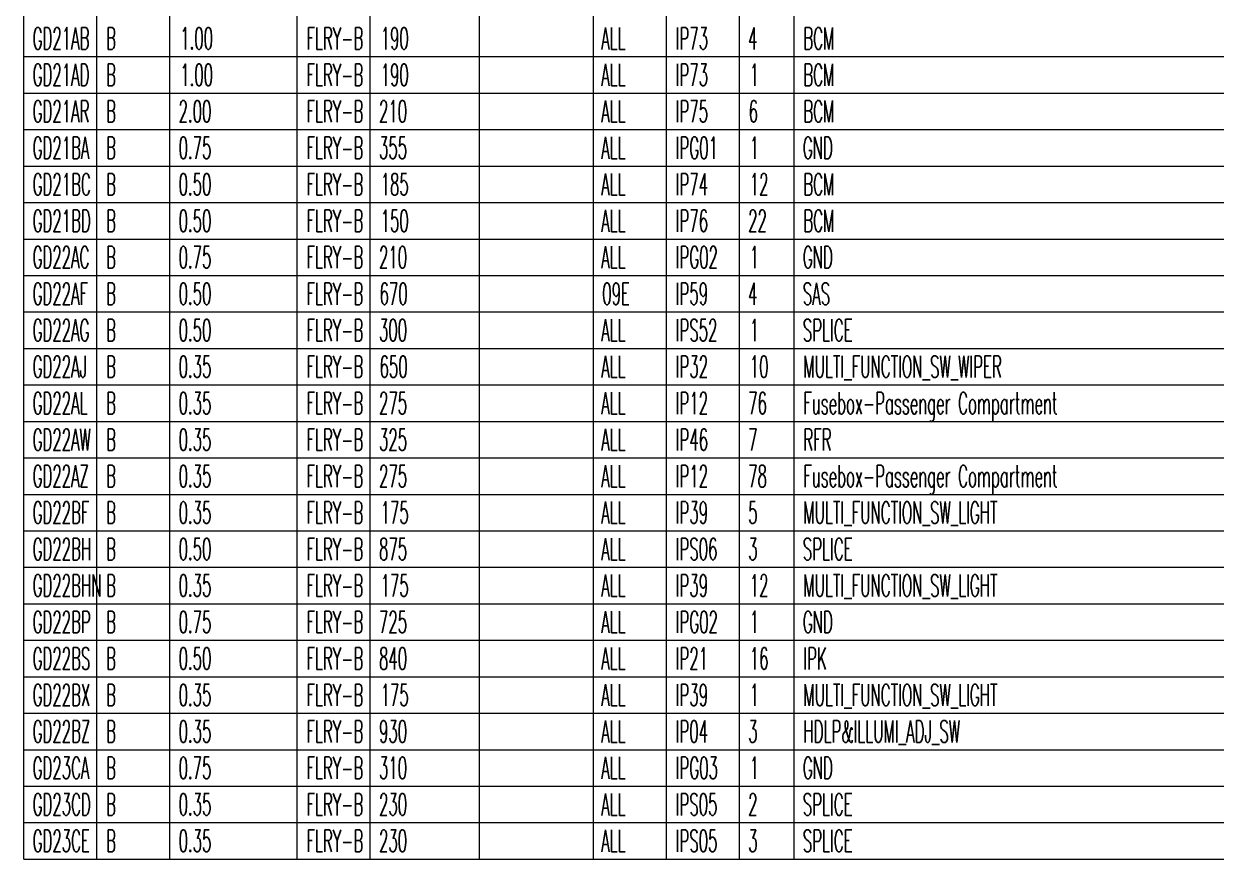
# Model space of a CAD drawing. Header units: inches. Extents: x 47316 to 59086, y 3141 to 11743.
# Drawn here: x 55427.8 to 55591.2, y 8425.2 to 8539.7 of the extents above; entities that cross this region are included whole.
import ezdxf

# ---------------------------------------------------------------- set-up
doc = ezdxf.new("R2010")
doc.units = ezdxf.units.IN
doc.header["$MEASUREMENT"] = 0
doc.styles.get("Standard").update_dxf_attribs({"font": ''})
doc.styles.get('Standard').set_extended_font_data('SimSun')

msp = doc.modelspace()

# ---------------------------------------------------------------- linework, layer by layer
at = {"color": 0, "linetype": 'Continuous', "lineweight": 15}
for p, q in [((55427.8, 8425.24), (55427.8, 8930.24)), ((55437.8, 8425.24), (55437.8, 8930.24)), ((55447.8, 8425.24), (55447.8, 8930.24)), ((55465.27, 8425.24), (55465.27, 8930.24)), ((55475.27, 8425.24), (55475.27, 8930.24)), ((55490.27, 8425.24), (55490.27, 8930.24)), ((55505.87, 8425.24), (55505.87, 8930.24)), ((55515.87, 8425.24), (55515.87, 8930.24)), ((55525.87, 8425.24), (55525.87, 8930.24)), ((55533.37, 8425.24), (55533.37, 8930.24)), ((55427.8, 8535.24), (55754.65, 8535.24)), ((55427.8, 8530.24), (55754.65, 8530.24)), ((55427.8, 8525.24), (55754.65, 8525.24)), ((55427.8, 8520.24), (55754.65, 8520.24)), ((55427.8, 8515.24), (55754.65, 8515.24)), ((55427.8, 8510.24), (55754.65, 8510.24)), ((55427.8, 8505.24), (55754.65, 8505.24)), ((55427.8, 8500.24), (55754.65, 8500.24)), ((55427.8, 8495.24), (55754.65, 8495.24)), ((55427.8, 8490.24), (55754.65, 8490.24)), ((55427.8, 8485.24), (55754.65, 8485.24)), ((55427.8, 8480.24), (55754.65, 8480.24)), ((55427.8, 8475.24), (55754.65, 8475.24)), ((55427.8, 8470.24), (55754.65, 8470.24)), ((55427.8, 8465.24), (55754.65, 8465.24)), ((55427.8, 8460.24), (55754.65, 8460.24)), ((55427.8, 8455.24), (55754.65, 8455.24)), ((55427.8, 8450.24), (55754.65, 8450.24)), ((55427.8, 8445.24), (55754.65, 8445.24)), ((55427.8, 8440.24), (55754.65, 8440.24)), ((55427.8, 8435.24), (55754.65, 8435.24)), ((55427.8, 8430.24), (55754.65, 8430.24)), ((55427.8, 8425.24), (55754.65, 8425.24))]:
    msp.add_line(p, q, dxfattribs=at)

# ---------------------------------------------------------------- texts
at = {"color": 7, "linetype": 'Continuous', "lineweight": 15, "char_height": 3, "attachment_point": 1}
for s, insert, width in [('\\Fromans.shx;\\W0.5000000000;\\T1.0000000000;\\o\\lGD21AB', (55429.01, 8539.24), 8.6429), ('\\Fromans.shx;\\W0.5000000000;\\T1.0000000000;\\o\\lB', (55439.08, 8539.24), 1.5), ('\\Fromans.shx;\\W0.5000000000;\\T1.0000000000;\\o\\l1.00', (55449.23, 8539.24), 5), ('\\Fromans.shx;\\W0.5000000000;\\T1.0000000000;\\o\\lFLRY-B', (55466.55, 8539.24), 8.6429), ('\\Fromans.shx;\\W0.5000000000;\\T1.0000000000;\\o\\l190', (55476.7, 8539.24), 4.2857), ('\\Fromans.shx;\\W0.5000000000;\\T1.0000000000;\\o\\lALL', (55506.94, 8539.24), 3.7143), ('\\Fromans.shx;\\W0.5000000000;\\T1.0000000000;\\o\\lIP73', (55517.15, 8539.24), 4.9286), ('\\Fromans.shx;\\W0.5000000000;\\T1.0000000000;\\o\\l4', (55527.08, 8539.24), 1.4286), ('\\Fromans.shx;\\W0.5000000000;\\T1.0000000000;\\o\\lBCM', (55534.65, 8539.24), 4.7143), ('\\Fromans.shx;\\W0.5000000000;\\T1.0000000000;\\o\\lGD21AD', (55429.01, 8534.24), 8.6429), ('\\Fromans.shx;\\W0.5000000000;\\T1.0000000000;\\o\\lB', (55439.08, 8534.24), 1.5), ('\\Fromans.shx;\\W0.5000000000;\\T1.0000000000;\\o\\l1.00', (55449.23, 8534.24), 5), ('\\Fromans.shx;\\W0.5000000000;\\T1.0000000000;\\o\\lFLRY-B', (55466.55, 8534.24), 8.6429), ('\\Fromans.shx;\\W0.5000000000;\\T1.0000000000;\\o\\l190', (55476.7, 8534.24), 4.2857), ('\\Fromans.shx;\\W0.5000000000;\\T1.0000000000;\\o\\lALL', (55506.94, 8534.24), 3.7143), ('\\Fromans.shx;\\W0.5000000000;\\T1.0000000000;\\o\\lIP73', (55517.15, 8534.24), 4.9286), ('\\Fromans.shx;\\W0.5000000000;\\T1.0000000000;\\o\\l1', (55527.3, 8534.24), 1.4286), ('\\Fromans.shx;\\W0.5000000000;\\T1.0000000000;\\o\\lBCM', (55534.65, 8534.24), 4.7143), ('\\Fromans.shx;\\W0.5000000000;\\T1.0000000000;\\o\\lGD21AR', (55429.01, 8529.24), 8.6429), ('\\Fromans.shx;\\W0.5000000000;\\T1.0000000000;\\o\\lB', (55439.08, 8529.24), 1.5), ('\\Fromans.shx;\\W0.5000000000;\\T1.0000000000;\\o\\l2.00', (55449.01, 8529.24), 5), ('\\Fromans.shx;\\W0.5000000000;\\T1.0000000000;\\o\\lFLRY-B', (55466.55, 8529.24), 8.6429), ('\\Fromans.shx;\\W0.5000000000;\\T1.0000000000;\\o\\l210', (55476.48, 8529.24), 4.2857), ('\\Fromans.shx;\\W0.5000000000;\\T1.0000000000;\\o\\lALL', (55506.94, 8529.24), 3.7143), ('\\Fromans.shx;\\W0.5000000000;\\T1.0000000000;\\o\\lIP75', (55517.15, 8529.24), 4.9286), ('\\Fromans.shx;\\W0.5000000000;\\T1.0000000000;\\o\\l6', (55527.15, 8529.24), 1.4286), ('\\Fromans.shx;\\W0.5000000000;\\T1.0000000000;\\o\\lBCM', (55534.65, 8529.24), 4.7143), ('\\Fromans.shx;\\W0.5000000000;\\T1.0000000000;\\o\\lGD21BA', (55429.01, 8524.24), 8.6429), ('\\Fromans.shx;\\W0.5000000000;\\T1.0000000000;\\o\\lB', (55439.08, 8524.24), 1.5), ('\\Fromans.shx;\\W0.5000000000;\\T1.0000000000;\\o\\l0.75', (55449.01, 8524.24), 5), ('\\Fromans.shx;\\W0.5000000000;\\T1.0000000000;\\o\\lFLRY-B', (55466.55, 8524.24), 8.6429), ('\\Fromans.shx;\\W0.5000000000;\\T1.0000000000;\\o\\l355', (55476.48, 8524.24), 4.2857), ('\\Fromans.shx;\\W0.5000000000;\\T1.0000000000;\\o\\lALL', (55506.94, 8524.24), 3.7143), ('\\Fromans.shx;\\W0.5000000000;\\T1.0000000000;\\o\\lIPG01', (55517.15, 8524.24), 6.4286), ('\\Fromans.shx;\\W0.5000000000;\\T1.0000000000;\\o\\l1', (55527.3, 8524.24), 1.4286), ('\\Fromans.shx;\\W0.5000000000;\\T1.0000000000;\\o\\lGND', (55534.58, 8524.24), 4.5714), ('\\Fromans.shx;\\W0.5000000000;\\T1.0000000000;\\o\\lGD21BC', (55429.01, 8519.24), 8.8571), ('\\Fromans.shx;\\W0.5000000000;\\T1.0000000000;\\o\\lB', (55439.08, 8519.24), 1.5), ('\\Fromans.shx;\\W0.5000000000;\\T1.0000000000;\\o\\l0.50', (55449.01, 8519.24), 5), ('\\Fromans.shx;\\W0.5000000000;\\T1.0000000000;\\o\\lFLRY-B', (55466.55, 8519.24), 8.6429), ('\\Fromans.shx;\\W0.5000000000;\\T1.0000000000;\\o\\l185', (55476.7, 8519.24), 4.2857), ('\\Fromans.shx;\\W0.5000000000;\\T1.0000000000;\\o\\lALL', (55506.94, 8519.24), 3.7143), ('\\Fromans.shx;\\W0.5000000000;\\T1.0000000000;\\o\\lIP74', (55517.15, 8519.24), 4.9286), ('\\Fromans.shx;\\W0.5000000000;\\T1.0000000000;\\o\\l12', (55527.3, 8519.24), 2.8571), ('\\Fromans.shx;\\W0.5000000000;\\T1.0000000000;\\o\\lBCM', (55534.65, 8519.24), 4.7143), ('\\Fromans.shx;\\W0.5000000000;\\T1.0000000000;\\o\\lGD21BD', (55429.01, 8514.24), 8.8571), ('\\Fromans.shx;\\W0.5000000000;\\T1.0000000000;\\o\\lB', (55439.08, 8514.24), 1.5), ('\\Fromans.shx;\\W0.5000000000;\\T1.0000000000;\\o\\l0.50', (55449.01, 8514.24), 5), ('\\Fromans.shx;\\W0.5000000000;\\T1.0000000000;\\o\\lFLRY-B', (55466.55, 8514.24), 8.6429), ('\\Fromans.shx;\\W0.5000000000;\\T1.0000000000;\\o\\l150', (55476.7, 8514.24), 4.2857), ('\\Fromans.shx;\\W0.5000000000;\\T1.0000000000;\\o\\lALL', (55506.94, 8514.24), 3.7143), ('\\Fromans.shx;\\W0.5000000000;\\T1.0000000000;\\o\\lIP76', (55517.15, 8514.24), 4.9286), ('\\Fromans.shx;\\W0.5000000000;\\T1.0000000000;\\o\\l22', (55527.08, 8514.24), 2.8571), ('\\Fromans.shx;\\W0.5000000000;\\T1.0000000000;\\o\\lBCM', (55534.65, 8514.24), 4.7143), ('\\Fromans.shx;\\W0.5000000000;\\T1.0000000000;\\o\\lGD22AC', (55429.01, 8509.24), 8.6429), ('\\Fromans.shx;\\W0.5000000000;\\T1.0000000000;\\o\\lB', (55439.08, 8509.24), 1.5), ('\\Fromans.shx;\\W0.5000000000;\\T1.0000000000;\\o\\l0.75', (55449.01, 8509.24), 5), ('\\Fromans.shx;\\W0.5000000000;\\T1.0000000000;\\o\\lFLRY-B', (55466.55, 8509.24), 8.6429), ('\\Fromans.shx;\\W0.5000000000;\\T1.0000000000;\\o\\l210', (55476.48, 8509.24), 4.2857), ('\\Fromans.shx;\\W0.5000000000;\\T1.0000000000;\\o\\lALL', (55506.94, 8509.24), 3.7143), ('\\Fromans.shx;\\W0.5000000000;\\T1.0000000000;\\o\\lIPG02', (55517.15, 8509.24), 6.4286), ('\\Fromans.shx;\\W0.5000000000;\\T1.0000000000;\\o\\l1', (55527.3, 8509.24), 1.4286), ('\\Fromans.shx;\\W0.5000000000;\\T1.0000000000;\\o\\lGND', (55534.58, 8509.24), 4.5714), ('\\Fromans.shx;\\W0.5000000000;\\T1.0000000000;\\o\\lGD22AF', (55429.01, 8504.24), 8.4286), ('\\Fromans.shx;\\W0.5000000000;\\T1.0000000000;\\o\\lB', (55439.08, 8504.24), 1.5), ('\\Fromans.shx;\\W0.5000000000;\\T1.0000000000;\\o\\l0.50', (55449.01, 8504.24), 5), ('\\Fromans.shx;\\W0.5000000000;\\T1.0000000000;\\o\\lFLRY-B', (55466.55, 8504.24), 8.6429), ('\\Fromans.shx;\\W0.5000000000;\\T1.0000000000;\\o\\l670', (55476.55, 8504.24), 4.2857), ('\\Fromans.shx;\\W0.5000000000;\\T1.0000000000;\\o\\l09E', (55507.08, 8504.24), 4.2143), ('\\Fromans.shx;\\W0.5000000000;\\T1.0000000000;\\o\\lIP59', (55517.15, 8504.24), 4.9286), ('\\Fromans.shx;\\W0.5000000000;\\T1.0000000000;\\o\\l4', (55527.08, 8504.24), 1.4286), ('\\Fromans.shx;\\W0.5000000000;\\T1.0000000000;\\o\\lSAS', (55534.58, 8504.24), 4.1429), ('\\Fromans.shx;\\W0.5000000000;\\T1.0000000000;\\o\\lGD22AG', (55429.01, 8499.24), 8.6429), ('\\Fromans.shx;\\W0.5000000000;\\T1.0000000000;\\o\\lB', (55439.08, 8499.24), 1.5), ('\\Fromans.shx;\\W0.5000000000;\\T1.0000000000;\\o\\l0.50', (55449.01, 8499.24), 5), ('\\Fromans.shx;\\W0.5000000000;\\T1.0000000000;\\o\\lFLRY-B', (55466.55, 8499.24), 8.6429), ('\\Fromans.shx;\\W0.5000000000;\\T1.0000000000;\\o\\l300', (55476.48, 8499.24), 4.2857), ('\\Fromans.shx;\\W0.5000000000;\\T1.0000000000;\\o\\lALL', (55506.94, 8499.24), 3.7143), ('\\Fromans.shx;\\W0.5000000000;\\T1.0000000000;\\o\\lIPS52', (55517.15, 8499.24), 6.3571), ('\\Fromans.shx;\\W0.5000000000;\\T1.0000000000;\\o\\l1', (55527.3, 8499.24), 1.4286), ('\\Fromans.shx;\\W0.5000000000;\\T1.0000000000;\\o\\lSPLICE', (55534.58, 8499.24), 7.5714), ('\\Fromans.shx;\\W0.5000000000;\\T1.0000000000;\\o\\lGD22AJ', (55429.01, 8494.24), 8.2857), ('\\Fromans.shx;\\W0.5000000000;\\T1.0000000000;\\o\\lB', (55439.08, 8494.24), 1.5), ('\\Fromans.shx;\\W0.5000000000;\\T1.0000000000;\\o\\l0.35', (55449.01, 8494.24), 5), ('\\Fromans.shx;\\W0.5000000000;\\T1.0000000000;\\o\\lFLRY-B', (55466.55, 8494.24), 8.6429), ('\\Fromans.shx;\\W0.5000000000;\\T1.0000000000;\\o\\l650', (55476.55, 8494.24), 4.2857), ('\\Fromans.shx;\\W0.5000000000;\\T1.0000000000;\\o\\lALL', (55506.94, 8494.24), 3.7143), ('\\Fromans.shx;\\W0.5000000000;\\T1.0000000000;\\o\\lIP32', (55517.15, 8494.24), 4.9286), ('\\Fromans.shx;\\W0.5000000000;\\T1.0000000000;\\o\\l10', (55527.3, 8494.24), 2.8571), ('\\Fromans.shx;\\W0.5000000000;\\T1.0000000000;\\o\\lMULTI_FUNCTION_SW_WIPER', (55534.65, 8494.24), 31.9286), ('\\Fromans.shx;\\W0.5000000000;\\T1.0000000000;\\o\\lGD22AL', (55429.01, 8489.24), 8.3571), ('\\Fromans.shx;\\W0.5000000000;\\T1.0000000000;\\o\\lB', (55439.08, 8489.24), 1.5), ('\\Fromans.shx;\\W0.5000000000;\\T1.0000000000;\\o\\l0.35', (55449.01, 8489.24), 5), ('\\Fromans.shx;\\W0.5000000000;\\T1.0000000000;\\o\\lFLRY-B', (55466.55, 8489.24), 8.6429), ('\\Fromans.shx;\\W0.5000000000;\\T1.0000000000;\\o\\l275', (55476.48, 8489.24), 4.2857), ('\\Fromans.shx;\\W0.5000000000;\\T1.0000000000;\\o\\lALL', (55506.94, 8489.24), 3.7143), ('\\Fromans.shx;\\W0.5000000000;\\T1.0000000000;\\o\\lIP12', (55517.15, 8489.24), 4.9286), ('\\Fromans.shx;\\W0.5000000000;\\T1.0000000000;\\o\\l76', (55527.08, 8489.24), 2.8571), ('\\Fromans.shx;\\W0.5000000000;\\T1.0000000000;\\o\\lFusebox-Passenger Compartment', (55534.65, 8489.24), 39.0714), ('\\Fromans.shx;\\W0.5000000000;\\T1.0000000000;\\o\\lGD22AW', (55429.01, 8484.24), 8.8571), ('\\Fromans.shx;\\W0.5000000000;\\T1.0000000000;\\o\\lB', (55439.08, 8484.24), 1.5), ('\\Fromans.shx;\\W0.5000000000;\\T1.0000000000;\\o\\l0.35', (55449.01, 8484.24), 5), ('\\Fromans.shx;\\W0.5000000000;\\T1.0000000000;\\o\\lFLRY-B', (55466.55, 8484.24), 8.6429), ('\\Fromans.shx;\\W0.5000000000;\\T1.0000000000;\\o\\l325', (55476.48, 8484.24), 4.2857), ('\\Fromans.shx;\\W0.5000000000;\\T1.0000000000;\\o\\lALL', (55506.94, 8484.24), 3.7143), ('\\Fromans.shx;\\W0.5000000000;\\T1.0000000000;\\o\\lIP46', (55517.15, 8484.24), 4.9286), ('\\Fromans.shx;\\W0.5000000000;\\T1.0000000000;\\o\\l7', (55527.08, 8484.24), 1.4286), ('\\Fromans.shx;\\W0.5000000000;\\T1.0000000000;\\o\\lRFR', (55534.65, 8484.24), 4.2857), ('\\Fromans.shx;\\W0.5000000000;\\T1.0000000000;\\o\\lGD22AZ', (55429.01, 8479.24), 8.5714), ('\\Fromans.shx;\\W0.5000000000;\\T1.0000000000;\\o\\lB', (55439.08, 8479.24), 1.5), ('\\Fromans.shx;\\W0.5000000000;\\T1.0000000000;\\o\\l0.35', (55449.01, 8479.24), 5), ('\\Fromans.shx;\\W0.5000000000;\\T1.0000000000;\\o\\lFLRY-B', (55466.55, 8479.24), 8.6429), ('\\Fromans.shx;\\W0.5000000000;\\T1.0000000000;\\o\\l275', (55476.48, 8479.24), 4.2857), ('\\Fromans.shx;\\W0.5000000000;\\T1.0000000000;\\o\\lALL', (55506.94, 8479.24), 3.7143), ('\\Fromans.shx;\\W0.5000000000;\\T1.0000000000;\\o\\lIP12', (55517.15, 8479.24), 4.9286), ('\\Fromans.shx;\\W0.5000000000;\\T1.0000000000;\\o\\l78', (55527.08, 8479.24), 2.8571), ('\\Fromans.shx;\\W0.5000000000;\\T1.0000000000;\\o\\lFusebox-Passenger Compartment', (55534.65, 8479.24), 39.0714), ('\\Fromans.shx;\\W0.5000000000;\\T1.0000000000;\\o\\lGD22BF', (55429.01, 8474.24), 8.6429), ('\\Fromans.shx;\\W0.5000000000;\\T1.0000000000;\\o\\lB', (55439.08, 8474.24), 1.5), ('\\Fromans.shx;\\W0.5000000000;\\T1.0000000000;\\o\\l0.35', (55449.01, 8474.24), 5), ('\\Fromans.shx;\\W0.5000000000;\\T1.0000000000;\\o\\lFLRY-B', (55466.55, 8474.24), 8.6429), ('\\Fromans.shx;\\W0.5000000000;\\T1.0000000000;\\o\\l175', (55476.7, 8474.24), 4.2857), ('\\Fromans.shx;\\W0.5000000000;\\T1.0000000000;\\o\\lALL', (55506.94, 8474.24), 3.7143), ('\\Fromans.shx;\\W0.5000000000;\\T1.0000000000;\\o\\lIP39', (55517.15, 8474.24), 4.9286), ('\\Fromans.shx;\\W0.5000000000;\\T1.0000000000;\\o\\l5', (55527.08, 8474.24), 1.4286), ('\\Fromans.shx;\\W0.5000000000;\\T1.0000000000;\\o\\lMULTI_FUNCTION_SW_LIGHT', (55534.65, 8474.24), 31.2857), ('\\Fromans.shx;\\W0.5000000000;\\T1.0000000000;\\o\\lGD22BH', (55429.01, 8469.24), 8.9286), ('\\Fromans.shx;\\W0.5000000000;\\T1.0000000000;\\o\\lB', (55439.08, 8469.24), 1.5), ('\\Fromans.shx;\\W0.5000000000;\\T1.0000000000;\\o\\l0.50', (55449.01, 8469.24), 5), ('\\Fromans.shx;\\W0.5000000000;\\T1.0000000000;\\o\\lFLRY-B', (55466.55, 8469.24), 8.6429), ('\\Fromans.shx;\\W0.5000000000;\\T1.0000000000;\\o\\l875', (55476.48, 8469.24), 4.2857), ('\\Fromans.shx;\\W0.5000000000;\\T1.0000000000;\\o\\lALL', (55506.94, 8469.24), 3.7143), ('\\Fromans.shx;\\W0.5000000000;\\T1.0000000000;\\o\\lIPS06', (55517.15, 8469.24), 6.3571), ('\\Fromans.shx;\\W0.5000000000;\\T1.0000000000;\\o\\l3', (55527.08, 8469.24), 1.4286), ('\\Fromans.shx;\\W0.5000000000;\\T1.0000000000;\\o\\lSPLICE', (55534.58, 8469.24), 7.5714), ('\\Fromans.shx;\\W0.5000000000;\\T1.0000000000;\\o\\lGD22BHN', (55429.01, 8464.24), 10.5), ('\\Fromans.shx;\\W0.5000000000;\\T1.0000000000;\\o\\lB', (55439.08, 8464.24), 1.5), ('\\Fromans.shx;\\W0.5000000000;\\T1.0000000000;\\o\\l0.35', (55449.01, 8464.24), 5), ('\\Fromans.shx;\\W0.5000000000;\\T1.0000000000;\\o\\lFLRY-B', (55466.55, 8464.24), 8.6429), ('\\Fromans.shx;\\W0.5000000000;\\T1.0000000000;\\o\\l175', (55476.7, 8464.24), 4.2857), ('\\Fromans.shx;\\W0.5000000000;\\T1.0000000000;\\o\\lALL', (55506.94, 8464.24), 3.7143), ('\\Fromans.shx;\\W0.5000000000;\\T1.0000000000;\\o\\lIP39', (55517.15, 8464.24), 4.9286), ('\\Fromans.shx;\\W0.5000000000;\\T1.0000000000;\\o\\l12', (55527.3, 8464.24), 2.8571), ('\\Fromans.shx;\\W0.5000000000;\\T1.0000000000;\\o\\lMULTI_FUNCTION_SW_LIGHT', (55534.65, 8464.24), 31.2857), ('\\Fromans.shx;\\W0.5000000000;\\T1.0000000000;\\o\\lGD22BP', (55429.01, 8459.24), 8.8571), ('\\Fromans.shx;\\W0.5000000000;\\T1.0000000000;\\o\\lB', (55439.08, 8459.24), 1.5), ('\\Fromans.shx;\\W0.5000000000;\\T1.0000000000;\\o\\l0.75', (55449.01, 8459.24), 5), ('\\Fromans.shx;\\W0.5000000000;\\T1.0000000000;\\o\\lFLRY-B', (55466.55, 8459.24), 8.6429), ('\\Fromans.shx;\\W0.5000000000;\\T1.0000000000;\\o\\l725', (55476.48, 8459.24), 4.2857), ('\\Fromans.shx;\\W0.5000000000;\\T1.0000000000;\\o\\lALL', (55506.94, 8459.24), 3.7143), ('\\Fromans.shx;\\W0.5000000000;\\T1.0000000000;\\o\\lIPG02', (55517.15, 8459.24), 6.4286), ('\\Fromans.shx;\\W0.5000000000;\\T1.0000000000;\\o\\l1', (55527.3, 8459.24), 1.4286), ('\\Fromans.shx;\\W0.5000000000;\\T1.0000000000;\\o\\lGND', (55534.58, 8459.24), 4.5714), ('\\Fromans.shx;\\W0.5000000000;\\T1.0000000000;\\o\\lGD22BS', (55429.01, 8454.24), 8.7857), ('\\Fromans.shx;\\W0.5000000000;\\T1.0000000000;\\o\\lB', (55439.08, 8454.24), 1.5), ('\\Fromans.shx;\\W0.5000000000;\\T1.0000000000;\\o\\l0.50', (55449.01, 8454.24), 5), ('\\Fromans.shx;\\W0.5000000000;\\T1.0000000000;\\o\\lFLRY-B', (55466.55, 8454.24), 8.6429), ('\\Fromans.shx;\\W0.5000000000;\\T1.0000000000;\\o\\l840', (55476.48, 8454.24), 4.2857), ('\\Fromans.shx;\\W0.5000000000;\\T1.0000000000;\\o\\lALL', (55506.94, 8454.24), 3.7143), ('\\Fromans.shx;\\W0.5000000000;\\T1.0000000000;\\o\\lIP21', (55517.15, 8454.24), 4.9286), ('\\Fromans.shx;\\W0.5000000000;\\T1.0000000000;\\o\\l16', (55527.3, 8454.24), 2.8571), ('\\Fromans.shx;\\W0.5000000000;\\T1.0000000000;\\o\\lIPK', (55534.65, 8454.24), 3.5714), ('\\Fromans.shx;\\W0.5000000000;\\T1.0000000000;\\o\\lGD22BX', (55429.01, 8449.24), 8.7857), ('\\Fromans.shx;\\W0.5000000000;\\T1.0000000000;\\o\\lB', (55439.08, 8449.24), 1.5), ('\\Fromans.shx;\\W0.5000000000;\\T1.0000000000;\\o\\l0.35', (55449.01, 8449.24), 5), ('\\Fromans.shx;\\W0.5000000000;\\T1.0000000000;\\o\\lFLRY-B', (55466.55, 8449.24), 8.6429), ('\\Fromans.shx;\\W0.5000000000;\\T1.0000000000;\\o\\l175', (55476.7, 8449.24), 4.2857), ('\\Fromans.shx;\\W0.5000000000;\\T1.0000000000;\\o\\lALL', (55506.94, 8449.24), 3.7143), ('\\Fromans.shx;\\W0.5000000000;\\T1.0000000000;\\o\\lIP39', (55517.15, 8449.24), 4.9286), ('\\Fromans.shx;\\W0.5000000000;\\T1.0000000000;\\o\\l1', (55527.3, 8449.24), 1.4286), ('\\Fromans.shx;\\W0.5000000000;\\T1.0000000000;\\o\\lMULTI_FUNCTION_SW_LIGHT', (55534.65, 8449.24), 31.2857), ('\\Fromans.shx;\\W0.5000000000;\\T1.0000000000;\\o\\lGD22BZ', (55429.01, 8444.24), 8.7857), ('\\Fromans.shx;\\W0.5000000000;\\T1.0000000000;\\o\\lB', (55439.08, 8444.24), 1.5), ('\\Fromans.shx;\\W0.5000000000;\\T1.0000000000;\\o\\l0.35', (55449.01, 8444.24), 5), ('\\Fromans.shx;\\W0.5000000000;\\T1.0000000000;\\o\\lFLRY-B', (55466.55, 8444.24), 8.6429), ('\\Fromans.shx;\\W0.5000000000;\\T1.0000000000;\\o\\l930', (55476.48, 8444.24), 4.2857), ('\\Fromans.shx;\\W0.5000000000;\\T1.0000000000;\\o\\lALL', (55506.94, 8444.24), 3.7143), ('\\Fromans.shx;\\W0.5000000000;\\T1.0000000000;\\o\\lIP04', (55517.15, 8444.24), 4.9286), ('\\Fromans.shx;\\W0.5000000000;\\T1.0000000000;\\o\\l3', (55527.08, 8444.24), 1.4286), ('\\Fromans.shx;\\W0.5000000000;\\T1.0000000000;\\o\\lHDLP&ILLUMI_ADJ_SW', (55534.65, 8444.24), 25), ('\\Fromans.shx;\\W0.5000000000;\\T1.0000000000;\\o\\lGD23CA', (55429.01, 8439.24), 8.6429), ('\\Fromans.shx;\\W0.5000000000;\\T1.0000000000;\\o\\lB', (55439.08, 8439.24), 1.5), ('\\Fromans.shx;\\W0.5000000000;\\T1.0000000000;\\o\\l0.75', (55449.01, 8439.24), 5), ('\\Fromans.shx;\\W0.5000000000;\\T1.0000000000;\\o\\lFLRY-B', (55466.55, 8439.24), 8.6429), ('\\Fromans.shx;\\W0.5000000000;\\T1.0000000000;\\o\\l310', (55476.48, 8439.24), 4.2857), ('\\Fromans.shx;\\W0.5000000000;\\T1.0000000000;\\o\\lALL', (55506.94, 8439.24), 3.7143), ('\\Fromans.shx;\\W0.5000000000;\\T1.0000000000;\\o\\lIPG03', (55517.15, 8439.24), 6.4286), ('\\Fromans.shx;\\W0.5000000000;\\T1.0000000000;\\o\\l1', (55527.3, 8439.24), 1.4286), ('\\Fromans.shx;\\W0.5000000000;\\T1.0000000000;\\o\\lGND', (55534.58, 8439.24), 4.5714), ('\\Fromans.shx;\\W0.5000000000;\\T1.0000000000;\\o\\lGD23CD', (55429.01, 8434.24), 8.8571), ('\\Fromans.shx;\\W0.5000000000;\\T1.0000000000;\\o\\lB', (55439.08, 8434.24), 1.5), ('\\Fromans.shx;\\W0.5000000000;\\T1.0000000000;\\o\\l0.35', (55449.01, 8434.24), 5), ('\\Fromans.shx;\\W0.5000000000;\\T1.0000000000;\\o\\lFLRY-B', (55466.55, 8434.24), 8.6429), ('\\Fromans.shx;\\W0.5000000000;\\T1.0000000000;\\o\\l230', (55476.48, 8434.24), 4.2857), ('\\Fromans.shx;\\W0.5000000000;\\T1.0000000000;\\o\\lALL', (55506.94, 8434.24), 3.7143), ('\\Fromans.shx;\\W0.5000000000;\\T1.0000000000;\\o\\lIPS05', (55517.15, 8434.24), 6.3571), ('\\Fromans.shx;\\W0.5000000000;\\T1.0000000000;\\o\\l2', (55527.08, 8434.24), 1.4286), ('\\Fromans.shx;\\W0.5000000000;\\T1.0000000000;\\o\\lSPLICE', (55534.58, 8434.24), 7.5714), ('\\Fromans.shx;\\W0.5000000000;\\T1.0000000000;\\o\\lGD23CE', (55429.01, 8429.24), 8.7143), ('\\Fromans.shx;\\W0.5000000000;\\T1.0000000000;\\o\\lB', (55439.08, 8429.24), 1.5), ('\\Fromans.shx;\\W0.5000000000;\\T1.0000000000;\\o\\l0.35', (55449.01, 8429.24), 5), ('\\Fromans.shx;\\W0.5000000000;\\T1.0000000000;\\o\\lFLRY-B', (55466.55, 8429.24), 8.6429), ('\\Fromans.shx;\\W0.5000000000;\\T1.0000000000;\\o\\l230', (55476.48, 8429.24), 4.2857), ('\\Fromans.shx;\\W0.5000000000;\\T1.0000000000;\\o\\lALL', (55506.94, 8429.24), 3.7143), ('\\Fromans.shx;\\W0.5000000000;\\T1.0000000000;\\o\\lIPS05', (55517.15, 8429.24), 6.3571), ('\\Fromans.shx;\\W0.5000000000;\\T1.0000000000;\\o\\l3', (55527.08, 8429.24), 1.4286), ('\\Fromans.shx;\\W0.5000000000;\\T1.0000000000;\\o\\lSPLICE', (55534.58, 8429.24), 7.5714)]:
    msp.add_mtext(s, dxfattribs=dict(at, insert=insert, width=width))

doc.saveas('drawing.dxf')
